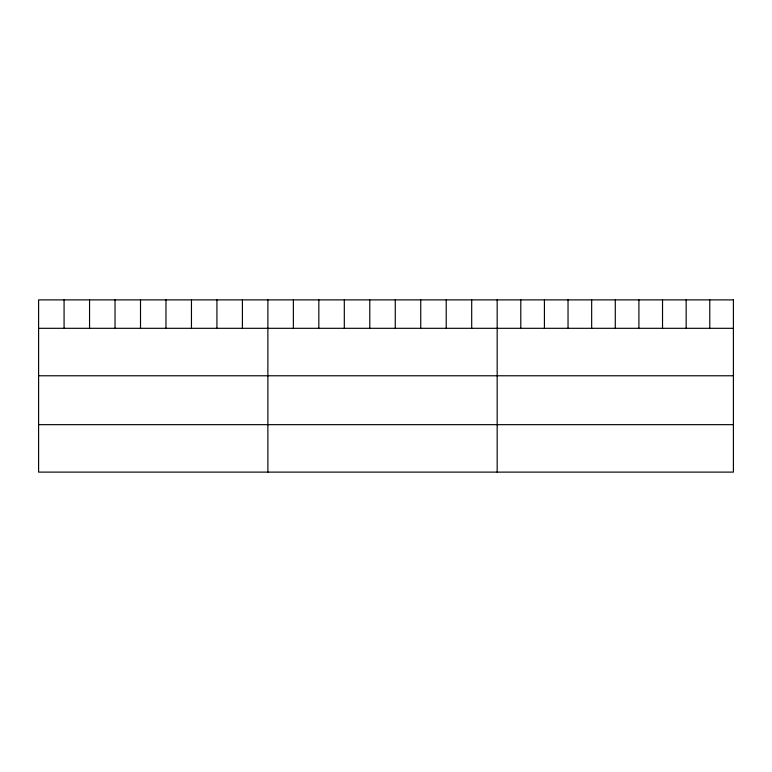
<?xml version="1.0" encoding="UTF-8"?>
<svg xmlns="http://www.w3.org/2000/svg" width="772" height="772" viewBox="0 0 772 772"><rect width="100%" height="100%" fill="white"/><g stroke="black" fill="none" stroke-linecap="round" stroke-linejoin="round"><path stroke-width="1.16" d="M38.6 328.312L733.4 328.312M38.6 375.771L733.4 375.771M38.6 424.658L733.4 424.658M709.777 299.883L709.777 328.312M686.154 299.883L686.154 328.312M662.53 299.883L662.53 328.312M638.907 299.883L638.907 328.312M615.284 299.883L615.284 328.312M591.661 299.883L591.661 328.312M568.038 299.883L568.038 328.312M544.414 299.883L544.414 328.312M520.791 299.883L520.791 328.312M497.168 299.883L497.168 472.117M471.692 299.883L471.692 328.312M446.216 299.883L446.216 328.312M420.74 299.883L420.74 328.312M395.264 299.883L395.264 328.312M369.788 299.883L369.788 328.312M344.312 299.883L344.312 328.312M318.836 299.883L318.836 328.312M293.36 299.883L293.36 328.312M267.884 299.883L267.884 472.117M242.408 299.883L242.408 328.312M216.932 299.883L216.932 328.312M191.456 299.883L191.456 328.312M165.98 299.883L165.98 328.312M140.504 299.883L140.504 328.312M115.028 299.883L115.028 328.312M89.552 299.883L89.552 328.312M64.076 299.883L64.076 328.312M733.4 299.883L38.6 299.883L38.6 472.117L733.4 472.117L733.4 299.883"/></g></svg>
